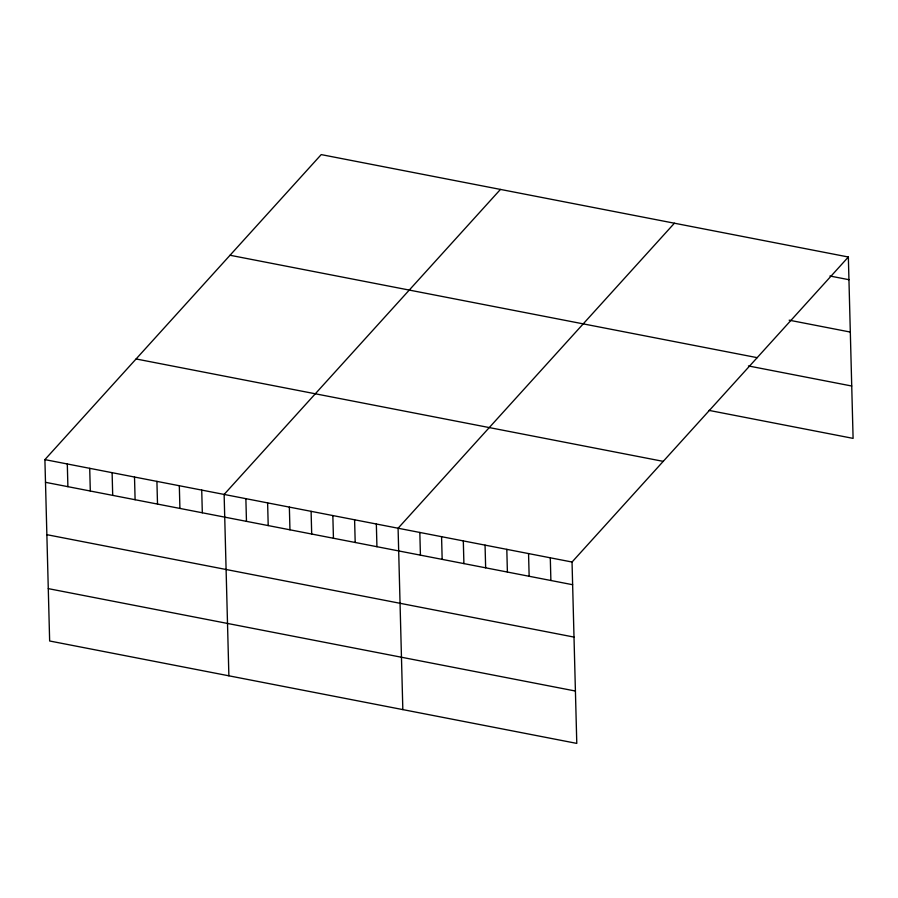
<?xml version="1.0" encoding="UTF-8"?>
<svg xmlns="http://www.w3.org/2000/svg" width="898" height="898" viewBox="0 0 898 898"><rect width="100%" height="100%" fill="white"/><g stroke="black" fill="none" stroke-linecap="round" stroke-linejoin="round"><path stroke-width="1.35" d="M848.352 257.008L572.037 562.025L576.785 743.398L49.648 640.992L44.9 459.619L321.215 154.602L848.352 257.008L853.1 438.381L709.038 410.397M500.444 189.422L224.13 494.439L228.878 675.801M674.398 223.22L398.083 528.237L402.832 709.6M829.92 276.012L848.947 279.705M789.162 320.182L850.316 332.069M230.034 255.257L757.171 357.662M748.438 365.946L851.731 386.017M136.081 358.964L663.218 461.37M44.9 459.619L572.037 562.025M45.495 482.316L572.632 584.721M46.864 534.68L574.002 637.086M48.279 588.628L575.416 691.033M550.294 557.804L550.889 580.49M528.552 553.583L529.146 576.269M506.809 549.351L507.392 572.048M485.055 545.131L485.65 567.828M463.312 540.91L463.907 563.596M441.569 536.678L442.164 559.375M419.826 532.458L420.421 555.155M376.341 524.005L376.936 546.702M354.598 519.785L355.193 542.482M332.844 515.564L333.439 538.25M311.101 511.332L311.696 534.029M289.358 507.112L289.953 529.809M267.615 502.891L268.21 525.577M245.872 498.659L246.467 521.356M201.724 490.084L202.319 512.78M179.319 485.739L179.914 508.425M156.914 481.384L157.509 504.07M134.509 477.029L135.104 499.726M112.115 472.674L112.699 495.37M89.71 468.329L90.305 491.015M67.305 463.974L67.9 486.66"/></g></svg>
